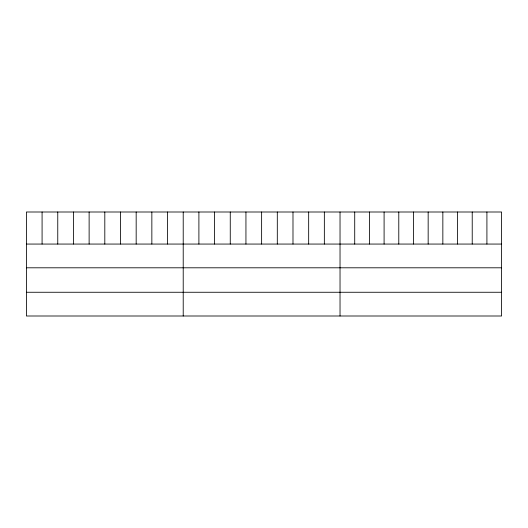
<?xml version="1.0" encoding="UTF-8"?>
<svg xmlns="http://www.w3.org/2000/svg" width="528" height="528" viewBox="0 0 528 528"><rect width="100%" height="100%" fill="white"/><g stroke="black" fill="none" stroke-linecap="round" stroke-linejoin="round"><path stroke-width="0.79" d="M501.6 244.061L501.6 316.001L26.4 316.001L26.4 211.999L501.6 211.999L501.6 244.061L26.4 244.061M26.4 267.802L501.6 267.802M26.4 292.261L501.6 292.261M486.915 211.999L486.915 244.061M472.223 211.999L472.223 244.061M457.538 211.999L457.538 244.061M442.847 211.999L442.847 244.061M428.162 211.999L428.162 244.061M413.47 211.999L413.47 244.061M398.785 211.999L398.785 244.061M384.094 211.999L384.094 244.061M369.409 211.999L369.409 244.061M354.717 211.999L354.717 244.061M340.032 211.999L340.032 316.001M324.35 211.999L324.35 244.061M308.669 211.999L308.669 244.061M292.987 211.999L292.987 244.061M277.306 211.999L277.306 244.061M261.624 211.999L261.624 244.061M245.942 211.999L245.942 244.061M230.261 211.999L230.261 244.061M214.579 211.999L214.579 244.061M198.898 211.999L198.898 244.061M183.216 211.999L183.216 316.001M167.534 211.999L167.534 244.061M151.853 211.999L151.853 244.061M136.171 211.999L136.171 244.061M120.49 211.999L120.49 244.061M104.808 211.999L104.808 244.061M89.126 211.999L89.126 244.061M73.445 211.999L73.445 244.061M57.763 211.999L57.763 244.061M42.082 211.999L42.082 244.061"/></g></svg>
